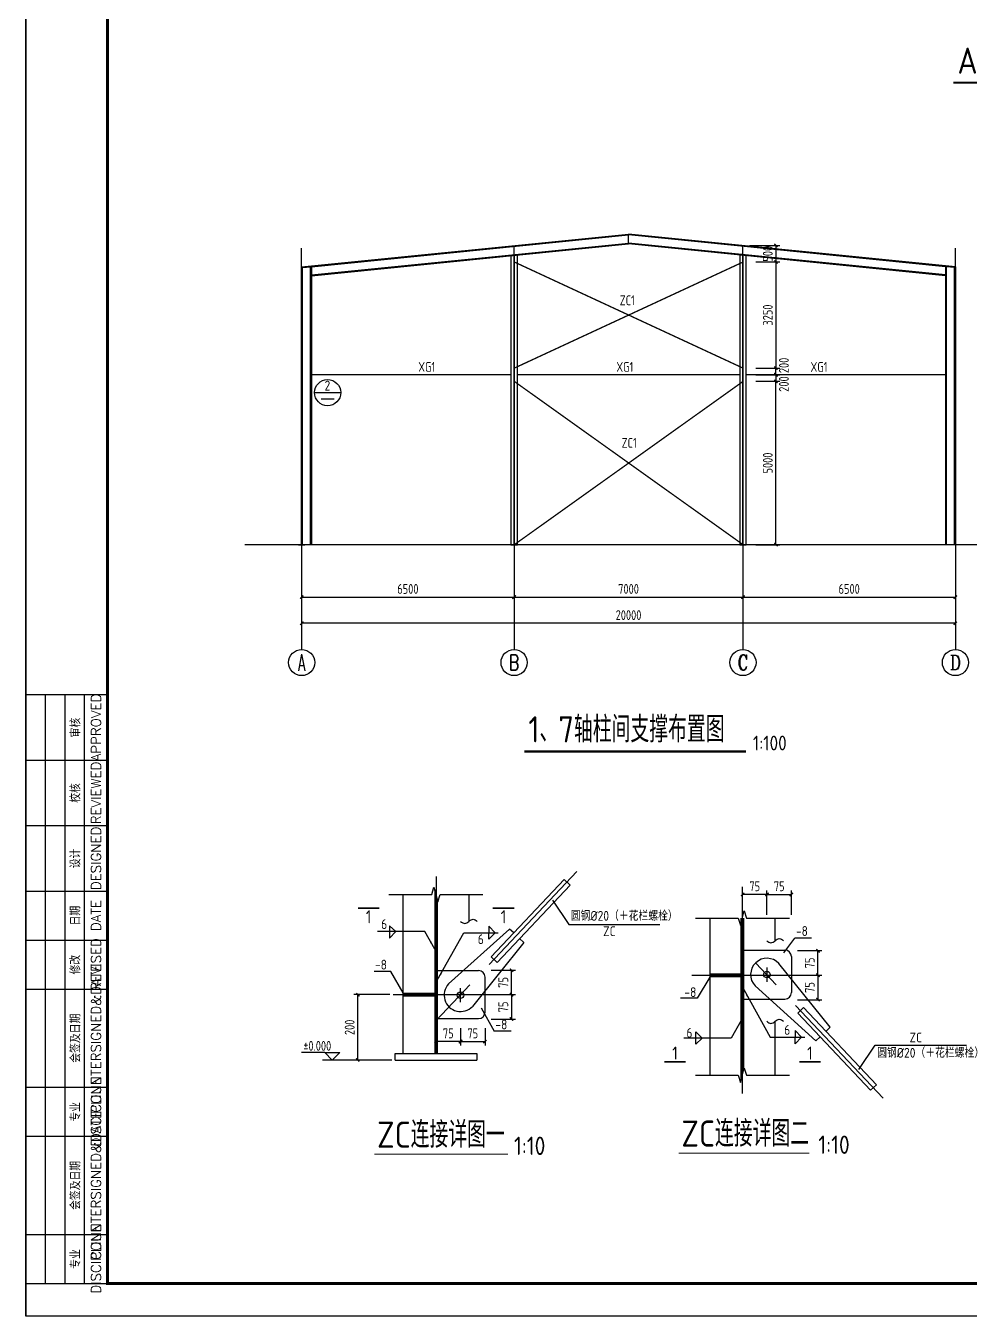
# Model space of a CAD drawing. Header units: millimetres. Extents: x 866561 to 877878, y 40199 to 44891.
# Drawn here: x 873151 to 873439.9, y 40206.4 to 40601 of the extents above; entities that cross this region are included whole.
import ezdxf
from ezdxf.enums import TextEntityAlignment as Align

# ---------------------------------------------------------------- set-up
doc = ezdxf.new("R2010")
doc.units = ezdxf.units.MM
doc.header["$LTSCALE"] = 1000
doc.header["$MEASUREMENT"] = 0
doc.linetypes.add('2', pattern=[11.4, 9, -0.9, 0.6, -0.9])
doc.linetypes.add('DOTE', pattern=[2.42, 2, -0.2, 0.02, -0.2])
for name, color, linetype in [('AXIS', 3, 'Continuous'), ('AXIS_TEXT', 7, 'Continuous'), ('COLUMN', 9, 'Continuous'), ('D1', 112, 'Continuous'), ('DIM', 7, 'Continuous'), ('DOTE', 1, 'DOTE'), ('M_Prof', 2, 'Continuous'), ('NUM', 7, 'Continuous'), ('OTHER', 2, 'Continuous'), ('Prof', 2, 'Continuous'), ('PUB_DIM', 3, 'Continuous'), ('PUB_TEXT', 7, 'Continuous'), ('支撑', 6, 'Continuous'), ('文字', 7, 'Continuous'), ('柱集中标注', 2, 'Continuous'), ('焊缝标注', 3, 'Continuous'), ('索引符号标注', 253, 'Continuous'), ('轴线__点划线', 6, '2')]:
    doc.layers.add(name, color=color, linetype=linetype)
doc.styles.add('_TCH_AXIS', font='COMPLEX', dxfattribs={"bigfont": 'GBCBIG'})
doc.styles.add('COMPLEX', font='COMPLEX')
doc.styles.add('ECEC_TK', font='txt_l.shx', dxfattribs={"bigfont": 'hztxt_l.shx'})
doc.styles.add('GBHZ', font='gbenor.shx', dxfattribs={"width": 0.9, "bigfont": 'gbcbig.shx'})
doc.dimstyles.new('Y10', dxfattribs={"dimscale": 0, "dimtxt": 3, "dimasz": 0.01, "dimexe": 1.2, "dimexo": 1, "dimgap": 1, "dimtad": 1, "dimdec": 0, "dimlfac": 10, "dimzin": 0, "dimdsep": 46, "dimtxsty": 'GBHZ', "dimblk1": 'DX', "dimblk2": 'DX', "dimsah": 1, "dimcen": 0.09, "dimdle": 1, "dimadec": 0, "dimazin": 0, "dimtfac": 1, "dimtdec": 0, "dimtix": 1, "dimtmove": 2, "dimatfit": 3, "dimldrblk": 'DX', "dimfxl": 0, "dimtolj": 1, "dimtzin": 0, "dimarcsym": 0})
doc.dimstyles.new('Y100', dxfattribs={"dimscale": 0, "dimtxt": 3, "dimasz": 0.01, "dimexe": 1.2, "dimexo": 2, "dimgap": 1, "dimtad": 1, "dimdec": 0, "dimlfac": 100, "dimzin": 0, "dimdsep": 46, "dimtxsty": 'GBHZ', "dimblk": 'DX', "dimcen": 0.09, "dimdle": 1, "dimclrd": 7, "dimclre": 7, "dimclrt": 7, "dimadec": 0, "dimazin": 0, "dimtfac": 1, "dimtdec": 0, "dimtix": 1, "dimtmove": 2, "dimatfit": 3, "dimldrblk": 'DX', "dimfxl": 0, "dimtolj": 1, "dimtzin": 0, "dimarcsym": 0})

# ---------------------------------------------------------------- blocks, each defined once
blk = doc.blocks.new('DX')
at = {"color": 0, "linetype": 'ByBlock', "const_width": 40}
blk.add_lwpolyline([(-54, -51), (46, 49)], dxfattribs=at)
blk = doc.blocks.new('*D119')
at = {"layer": 'Defpoints', "color": 0, "linetype": 'ByBlock', "transparency": 16777216}
for p in [(873385.08, 40318.22), (873393.34, 40318.22), (873385.08, 40310.72)]:
    blk.add_point(p, dxfattribs=at)
at = {"layer": 'dim', "color": 7, "linetype": 'ByBlock', "lineweight": -2, "transparency": 16777216}
for p, q in [((873387.08, 40318.22), (873394.54, 40318.22)), ((873393.34, 40310.73), (873393.34, 40318.21)), ((873387.08, 40310.72), (873394.54, 40310.72))]:
    blk.add_line(p, q, dxfattribs=at)
at = {"layer": 'dim', "color": 7, "linetype": 'ByBlock', "lineweight": -2, "transparency": 16777216, "xscale": 0.01, "yscale": 0.01, "zscale": 0.01}
for p, rotation in [((873393.34, 40318.22), 90), ((873393.34, 40310.72), 270)]:
    blk.add_blockref('DX', p, dxfattribs=dict(at, rotation=rotation))
at = {"layer": 'dim', "color": 7, "linetype": 'ByBlock', "transparency": 16777216, "insert": (873390.84, 40314.47), "char_height": 3, "attachment_point": 5, "rotation": 90, "style": 'GBHZ'}
blk.add_mtext('\\A1;75', dxfattribs=at)
blk = doc.blocks.new('*D120')
at = {"layer": 'Defpoints', "color": 0, "linetype": 'ByBlock', "transparency": 16777216}
for p in [(873385.08, 40310.72), (873385.08, 40303.22), (873393.34, 40303.22)]:
    blk.add_point(p, dxfattribs=at)
at = {"layer": 'dim', "color": 7, "linetype": 'ByBlock', "lineweight": -2, "transparency": 16777216}
for p, q in [((873387.08, 40310.72), (873394.54, 40310.72)), ((873393.34, 40310.71), (873393.34, 40303.23)), ((873387.08, 40303.22), (873394.54, 40303.22))]:
    blk.add_line(p, q, dxfattribs=at)
at = {"layer": 'dim', "color": 7, "linetype": 'ByBlock', "lineweight": -2, "transparency": 16777216, "xscale": 0.01, "yscale": 0.01, "zscale": 0.01}
for p, rotation in [((873393.34, 40310.72), 90), ((873393.34, 40303.22), 270)]:
    blk.add_blockref('DX', p, dxfattribs=dict(at, rotation=rotation))
at = {"layer": 'dim', "color": 7, "linetype": 'ByBlock', "transparency": 16777216, "insert": (873390.84, 40306.97), "char_height": 3, "attachment_point": 5, "rotation": 90, "style": 'GBHZ'}
blk.add_mtext('\\A1;75', dxfattribs=at)
blk = doc.blocks.new('_ARROW')
blk.add_solid([(0, 0), (-1, 0.1), (-1, -0.1)])
blk = doc.blocks.new('*D121')
at = {"layer": 'Defpoints', "color": 0, "linetype": 'ByBlock', "transparency": 16777216}
for p in [(873370.24, 40335.41), (873370.24, 40327.15), (873377.74, 40327.15)]:
    blk.add_point(p, dxfattribs=at)
at = {"layer": 'dim', "color": 7, "linetype": 'ByBlock', "lineweight": -2, "transparency": 16777216}
for p, q in [((873370.24, 40329.15), (873370.24, 40336.61)), ((873377.73, 40335.41), (873370.25, 40335.41)), ((873377.74, 40329.15), (873377.74, 40336.61))]:
    blk.add_line(p, q, dxfattribs=at)
at = {"layer": 'dim', "color": 7, "linetype": 'ByBlock', "lineweight": -2, "transparency": 16777216, "xscale": 0.01, "yscale": 0.01, "zscale": 0.01, "rotation": 180}
blk.add_blockref('DX', (873370.24, 40335.41), dxfattribs=at)
at = {"layer": 'dim', "color": 7, "linetype": 'ByBlock', "lineweight": -2, "transparency": 16777216, "xscale": 0.01, "yscale": 0.01, "zscale": 0.01}
blk.add_blockref('DX', (873377.74, 40335.41), dxfattribs=at)
at = {"layer": 'dim', "color": 7, "linetype": 'ByBlock', "transparency": 16777216, "insert": (873373.99, 40337.91), "char_height": 3, "attachment_point": 5, "style": 'GBHZ'}
blk.add_mtext('\\A1;75', dxfattribs=at)
blk = doc.blocks.new('*D122')
at = {"layer": 'Defpoints', "color": 0, "linetype": 'ByBlock', "transparency": 16777216}
for p in [(873385.24, 40335.41), (873377.74, 40327.15), (873385.24, 40327.15)]:
    blk.add_point(p, dxfattribs=at)
at = {"layer": 'dim', "color": 7, "linetype": 'ByBlock', "lineweight": -2, "transparency": 16777216}
for p, q in [((873377.74, 40329.15), (873377.74, 40336.61)), ((873377.75, 40335.41), (873385.23, 40335.41)), ((873385.24, 40329.15), (873385.24, 40336.61))]:
    blk.add_line(p, q, dxfattribs=at)
at = {"layer": 'dim', "color": 7, "linetype": 'ByBlock', "lineweight": -2, "transparency": 16777216, "xscale": 0.01, "yscale": 0.01, "zscale": 0.01, "rotation": 180}
blk.add_blockref('DX', (873377.74, 40335.41), dxfattribs=at)
at = {"layer": 'dim', "color": 7, "linetype": 'ByBlock', "lineweight": -2, "transparency": 16777216, "xscale": 0.01, "yscale": 0.01, "zscale": 0.01}
blk.add_blockref('DX', (873385.24, 40335.41), dxfattribs=at)
at = {"layer": 'dim', "color": 7, "linetype": 'ByBlock', "transparency": 16777216, "insert": (873381.49, 40337.91), "char_height": 3, "attachment_point": 5, "style": 'GBHZ'}
blk.add_mtext('\\A1;75', dxfattribs=at)
blk = doc.blocks.new('*D123')
at = {"layer": 'Defpoints', "color": 0, "linetype": 'ByBlock', "transparency": 16777216}
for p in [(873291.33, 40312.27), (873299.59, 40312.27), (873291.33, 40304.77)]:
    blk.add_point(p, dxfattribs=at)
at = {"layer": 'dim', "color": 7, "linetype": 'ByBlock', "lineweight": -2, "transparency": 16777216}
for p, q in [((873293.33, 40312.27), (873300.79, 40312.27)), ((873299.59, 40304.78), (873299.59, 40312.26)), ((873293.33, 40304.77), (873300.79, 40304.77))]:
    blk.add_line(p, q, dxfattribs=at)
at = {"layer": 'dim', "color": 7, "linetype": 'ByBlock', "lineweight": -2, "transparency": 16777216, "xscale": 0.01, "yscale": 0.01, "zscale": 0.01}
for p, rotation in [((873299.59, 40312.27), 90), ((873299.59, 40304.77), 270)]:
    blk.add_blockref('DX', p, dxfattribs=dict(at, rotation=rotation))
at = {"layer": 'dim', "color": 7, "linetype": 'ByBlock', "transparency": 16777216, "insert": (873297.09, 40308.52), "char_height": 3, "attachment_point": 5, "rotation": 90, "style": 'GBHZ'}
blk.add_mtext('\\A1;75', dxfattribs=at)
blk = doc.blocks.new('*D124')
at = {"layer": 'Defpoints', "color": 0, "linetype": 'ByBlock', "transparency": 16777216}
for p in [(873276.49, 40296.53), (873283.99, 40296.53), (873276.49, 40290.42)]:
    blk.add_point(p, dxfattribs=at)
at = {"layer": 'dim', "color": 7, "linetype": 'ByBlock', "lineweight": -2, "transparency": 16777216}
for p, q in [((873276.49, 40294.53), (873276.49, 40289.22)), ((873283.99, 40294.53), (873283.99, 40289.22)), ((873283.98, 40290.42), (873276.5, 40290.42))]:
    blk.add_line(p, q, dxfattribs=at)
at = {"layer": 'dim', "color": 7, "linetype": 'ByBlock', "lineweight": -2, "transparency": 16777216, "xscale": 0.01, "yscale": 0.01, "zscale": 0.01, "rotation": 180}
blk.add_blockref('DX', (873276.49, 40290.42), dxfattribs=at)
at = {"layer": 'dim', "color": 7, "linetype": 'ByBlock', "lineweight": -2, "transparency": 16777216, "xscale": 0.01, "yscale": 0.01, "zscale": 0.01}
blk.add_blockref('DX', (873283.99, 40290.42), dxfattribs=at)
at = {"layer": 'dim', "color": 7, "linetype": 'ByBlock', "transparency": 16777216, "insert": (873280.24, 40292.92), "char_height": 3, "attachment_point": 5, "style": 'GBHZ'}
blk.add_mtext('\\A1;75', dxfattribs=at)
blk = doc.blocks.new('*D125')
at = {"layer": 'Defpoints', "color": 0, "linetype": 'ByBlock', "transparency": 16777216}
for p in [(873283.99, 40296.53), (873291.49, 40296.53), (873291.49, 40290.42)]:
    blk.add_point(p, dxfattribs=at)
at = {"layer": 'dim', "color": 7, "linetype": 'ByBlock', "lineweight": -2, "transparency": 16777216}
for p, q in [((873283.99, 40294.53), (873283.99, 40289.22)), ((873291.49, 40294.53), (873291.49, 40289.22)), ((873284, 40290.42), (873291.48, 40290.42))]:
    blk.add_line(p, q, dxfattribs=at)
at = {"layer": 'dim', "color": 7, "linetype": 'ByBlock', "lineweight": -2, "transparency": 16777216, "xscale": 0.01, "yscale": 0.01, "zscale": 0.01, "rotation": 180}
blk.add_blockref('DX', (873283.99, 40290.42), dxfattribs=at)
at = {"layer": 'dim', "color": 7, "linetype": 'ByBlock', "lineweight": -2, "transparency": 16777216, "xscale": 0.01, "yscale": 0.01, "zscale": 0.01}
blk.add_blockref('DX', (873291.49, 40290.42), dxfattribs=at)
at = {"layer": 'dim', "color": 7, "linetype": 'ByBlock', "transparency": 16777216, "insert": (873287.74, 40292.92), "char_height": 3, "attachment_point": 5, "style": 'GBHZ'}
blk.add_mtext('\\A1;75', dxfattribs=at)
blk = doc.blocks.new('*D126')
at = {"layer": 'Defpoints', "color": 0, "transparency": 16777216}
for p in [(873252.58, 40304.77), (873263.41, 40304.77), (873263.99, 40284.77)]:
    blk.add_point(p, dxfattribs=at)
at = {"layer": 'dim', "color": 0, "lineweight": -2, "transparency": 16777216}
for p, q in [((873262.41, 40304.77), (873251.38, 40304.77)), ((873252.58, 40284.78), (873252.58, 40304.76)), ((873262.99, 40284.77), (873251.38, 40284.77))]:
    blk.add_line(p, q, dxfattribs=at)
at = {"layer": 'dim', "color": 0, "lineweight": -2, "transparency": 16777216, "xscale": 0.01, "yscale": 0.01, "zscale": 0.01}
for p, rotation in [((873252.58, 40304.77), 90), ((873252.58, 40284.77), 270)]:
    blk.add_blockref('DX', p, dxfattribs=dict(at, rotation=rotation))
at = {"layer": 'dim', "color": 0, "transparency": 16777216, "insert": (873250.08, 40294.77), "char_height": 3, "attachment_point": 5, "rotation": 90, "style": 'GBHZ'}
blk.add_mtext('\\A1;200', dxfattribs=at)
blk = doc.blocks.new('_AXISO')
blk.add_circle((0, 0), 0.5)
at = {"layer": 'AXIS_TEXT', "style": 'COMPLEX', "width": 1.041667}
blk.add_attdef('A', text='', height=0.56, dxfattribs=at).set_placement((-0.25, -0.28), (0.25, -0.28), align=Align.FIT)
blk = doc.blocks.new('*D632')
at = {"layer": 'Defpoints', "color": 0, "transparency": 16777216}
for p in [(873235.39, 40442.33), (873300.39, 40442.33), (873300.39, 40426.33)]:
    blk.add_point(p, dxfattribs=at)
at = {"layer": 'dim', "color": 7, "lineweight": -2, "transparency": 16777216}
for p, q in [((873235.39, 40440.33), (873235.39, 40425.13)), ((873300.39, 40440.33), (873300.39, 40425.13)), ((873235.4, 40426.33), (873300.38, 40426.33))]:
    blk.add_line(p, q, dxfattribs=at)
at = {"layer": 'dim', "color": 7, "lineweight": -2, "transparency": 16777216, "xscale": 0.01, "yscale": 0.01, "zscale": 0.01, "rotation": 180}
blk.add_blockref('DX', (873235.39, 40426.33), dxfattribs=at)
at = {"layer": 'dim', "color": 7, "lineweight": -2, "transparency": 16777216, "xscale": 0.01, "yscale": 0.01, "zscale": 0.01}
blk.add_blockref('DX', (873300.39, 40426.33), dxfattribs=at)
at = {"layer": 'dim', "color": 7, "transparency": 16777216, "insert": (873267.89, 40428.83), "char_height": 3, "attachment_point": 5, "style": 'GBHZ'}
blk.add_mtext('\\A1;6500', dxfattribs=at)
blk = doc.blocks.new('*D633')
at = {"layer": 'Defpoints', "color": 0, "transparency": 16777216}
for p in [(873300.39, 40442.33), (873370.39, 40442.33), (873370.39, 40426.33)]:
    blk.add_point(p, dxfattribs=at)
at = {"layer": 'dim', "color": 7, "lineweight": -2, "transparency": 16777216}
for p, q in [((873300.39, 40440.33), (873300.39, 40425.13)), ((873370.39, 40440.33), (873370.39, 40425.13)), ((873300.4, 40426.33), (873370.38, 40426.33))]:
    blk.add_line(p, q, dxfattribs=at)
at = {"layer": 'dim', "color": 7, "lineweight": -2, "transparency": 16777216, "xscale": 0.01, "yscale": 0.01, "zscale": 0.01, "rotation": 180}
blk.add_blockref('DX', (873300.39, 40426.33), dxfattribs=at)
at = {"layer": 'dim', "color": 7, "lineweight": -2, "transparency": 16777216, "xscale": 0.01, "yscale": 0.01, "zscale": 0.01}
blk.add_blockref('DX', (873370.39, 40426.33), dxfattribs=at)
at = {"layer": 'dim', "color": 7, "transparency": 16777216, "insert": (873335.39, 40428.83), "char_height": 3, "attachment_point": 5, "style": 'GBHZ'}
blk.add_mtext('\\A1;7000', dxfattribs=at)
blk = doc.blocks.new('*D634')
at = {"layer": 'Defpoints', "color": 0, "transparency": 16777216}
for p in [(873370.39, 40442.33), (873435.39, 40442.33), (873435.39, 40426.33)]:
    blk.add_point(p, dxfattribs=at)
at = {"layer": 'dim', "color": 7, "lineweight": -2, "transparency": 16777216}
for p, q in [((873370.39, 40440.33), (873370.39, 40425.13)), ((873435.39, 40440.33), (873435.39, 40425.13)), ((873370.4, 40426.33), (873435.38, 40426.33))]:
    blk.add_line(p, q, dxfattribs=at)
at = {"layer": 'dim', "color": 7, "lineweight": -2, "transparency": 16777216, "xscale": 0.01, "yscale": 0.01, "zscale": 0.01, "rotation": 180}
blk.add_blockref('DX', (873370.39, 40426.33), dxfattribs=at)
at = {"layer": 'dim', "color": 7, "lineweight": -2, "transparency": 16777216, "xscale": 0.01, "yscale": 0.01, "zscale": 0.01}
blk.add_blockref('DX', (873435.39, 40426.33), dxfattribs=at)
at = {"layer": 'dim', "color": 7, "transparency": 16777216, "insert": (873402.89, 40428.83), "char_height": 3, "attachment_point": 5, "style": 'GBHZ'}
blk.add_mtext('\\A1;6500', dxfattribs=at)
blk = doc.blocks.new('*D635')
at = {"layer": 'Defpoints', "color": 0, "transparency": 16777216}
for p in [(873235.39, 40442.33), (873435.39, 40442.33), (873235.39, 40418.33)]:
    blk.add_point(p, dxfattribs=at)
at = {"layer": 'dim', "color": 7, "lineweight": -2, "transparency": 16777216}
for p, q in [((873235.39, 40440.33), (873235.39, 40417.13)), ((873435.39, 40440.33), (873435.39, 40417.13)), ((873435.38, 40418.33), (873235.4, 40418.33))]:
    blk.add_line(p, q, dxfattribs=at)
at = {"layer": 'dim', "color": 7, "lineweight": -2, "transparency": 16777216, "xscale": 0.01, "yscale": 0.01, "zscale": 0.01, "rotation": 180}
blk.add_blockref('DX', (873235.39, 40418.33), dxfattribs=at)
at = {"layer": 'dim', "color": 7, "lineweight": -2, "transparency": 16777216, "xscale": 0.01, "yscale": 0.01, "zscale": 0.01}
blk.add_blockref('DX', (873435.39, 40418.33), dxfattribs=at)
at = {"layer": 'dim', "color": 7, "transparency": 16777216, "insert": (873335.39, 40420.83), "char_height": 3, "attachment_point": 5, "style": 'GBHZ'}
blk.add_mtext('\\A1;20000', dxfattribs=at)
blk = doc.blocks.new('*D637')
at = {"layer": 'Defpoints', "color": 0, "transparency": 16777216}
for p in [(873370.39, 40533.83), (873372.29, 40528.83), (873380.49, 40528.83)]:
    blk.add_point(p, dxfattribs=at)
at = {"layer": 'dim', "color": 7, "lineweight": -2, "transparency": 16777216}
for p, q in [((873372.39, 40533.83), (873381.69, 40533.83)), ((873380.49, 40533.84), (873380.49, 40533.85)), ((873380.49, 40533.83), (873380.49, 40528.83)), ((873374.29, 40528.83), (873381.69, 40528.83)), ((873380.49, 40528.82), (873380.49, 40528.81))]:
    blk.add_line(p, q, dxfattribs=at)
at = {"layer": 'dim', "color": 7, "lineweight": -2, "transparency": 16777216, "xscale": 0.01, "yscale": 0.01, "zscale": 0.01}
for p, rotation in [((873380.49, 40533.83), 270), ((873380.49, 40528.83), 90)]:
    blk.add_blockref('DX', p, dxfattribs=dict(at, rotation=rotation))
at = {"layer": 'dim', "color": 7, "transparency": 16777216, "insert": (873377.99, 40531.33), "char_height": 3, "attachment_point": 5, "rotation": 90, "style": 'GBHZ'}
blk.add_mtext('\\A1;500', dxfattribs=at)
blk = doc.blocks.new('*D638')
at = {"layer": 'Defpoints', "color": 0, "transparency": 16777216}
for p in [(873372.29, 40528.83), (873372.29, 40496.33), (873380.49, 40496.33)]:
    blk.add_point(p, dxfattribs=at)
at = {"layer": 'dim', "color": 7, "lineweight": -2, "transparency": 16777216}
for p, q in [((873374.29, 40528.83), (873381.69, 40528.83)), ((873380.49, 40528.82), (873380.49, 40496.34)), ((873374.29, 40496.33), (873381.69, 40496.33))]:
    blk.add_line(p, q, dxfattribs=at)
at = {"layer": 'dim', "color": 7, "lineweight": -2, "transparency": 16777216, "xscale": 0.01, "yscale": 0.01, "zscale": 0.01}
for p, rotation in [((873380.49, 40528.83), 90), ((873380.49, 40496.33), 270)]:
    blk.add_blockref('DX', p, dxfattribs=dict(at, rotation=rotation))
at = {"layer": 'dim', "color": 7, "transparency": 16777216, "insert": (873377.99, 40512.58), "char_height": 3, "attachment_point": 5, "rotation": 90, "style": 'GBHZ'}
blk.add_mtext('\\A1;3250', dxfattribs=at)
blk = doc.blocks.new('*D640')
at = {"layer": 'Defpoints', "color": 0, "transparency": 16777216}
for p in [(873372.29, 40496.33), (873372.29, 40494.33), (873380.49, 40496.33)]:
    blk.add_point(p, dxfattribs=at)
at = {"layer": 'dim', "color": 7, "lineweight": -2, "transparency": 16777216}
for p, q in [((873374.29, 40496.33), (873381.69, 40496.33)), ((873374.29, 40494.33), (873381.69, 40494.33)), ((873380.49, 40496.34), (873380.49, 40496.35)), ((873380.49, 40494.33), (873380.49, 40496.33)), ((873380.49, 40494.32), (873380.49, 40494.31))]:
    blk.add_line(p, q, dxfattribs=at)
at = {"layer": 'dim', "color": 7, "lineweight": -2, "transparency": 16777216, "xscale": 0.01, "yscale": 0.01, "zscale": 0.01}
for p, rotation in [((873380.49, 40496.33), 270), ((873380.49, 40494.33), 90)]:
    blk.add_blockref('DX', p, dxfattribs=dict(at, rotation=rotation))
at = {"layer": 'dim', "color": 7, "transparency": 16777216, "insert": (873382.93, 40497.18), "char_height": 3, "attachment_point": 5, "rotation": 90, "style": 'GBHZ'}
blk.add_mtext('\\A1;200', dxfattribs=at)
blk = doc.blocks.new('*D641')
at = {"layer": 'Defpoints', "color": 0, "transparency": 16777216}
for p in [(873372.29, 40492.33), (873380.49, 40492.33), (873372.29, 40442.33)]:
    blk.add_point(p, dxfattribs=at)
at = {"layer": 'dim', "color": 7, "lineweight": -2, "transparency": 16777216}
for p, q in [((873374.29, 40492.33), (873381.69, 40492.33)), ((873380.49, 40442.34), (873380.49, 40492.32)), ((873374.29, 40442.33), (873381.69, 40442.33))]:
    blk.add_line(p, q, dxfattribs=at)
at = {"layer": 'dim', "color": 7, "lineweight": -2, "transparency": 16777216, "xscale": 0.01, "yscale": 0.01, "zscale": 0.01}
for p, rotation in [((873380.49, 40492.33), 90), ((873380.49, 40442.33), 270)]:
    blk.add_blockref('DX', p, dxfattribs=dict(at, rotation=rotation))
at = {"layer": 'dim', "color": 7, "transparency": 16777216, "insert": (873377.99, 40467.33), "char_height": 3, "attachment_point": 5, "rotation": 90, "style": 'GBHZ'}
blk.add_mtext('\\A1;5000', dxfattribs=at)
blk = doc.blocks.new('*D642')
at = {"layer": 'Defpoints', "color": 0, "transparency": 16777216}
for p in [(873372.29, 40494.33), (873372.29, 40492.33), (873380.49, 40492.33)]:
    blk.add_point(p, dxfattribs=at)
at = {"layer": 'dim', "color": 7, "lineweight": -2, "transparency": 16777216}
for p, q in [((873374.29, 40494.33), (873381.69, 40494.33)), ((873380.49, 40494.34), (873380.49, 40494.35)), ((873380.49, 40494.33), (873380.49, 40492.33)), ((873374.29, 40492.33), (873381.69, 40492.33)), ((873380.49, 40492.32), (873380.49, 40492.31))]:
    blk.add_line(p, q, dxfattribs=at)
at = {"layer": 'dim', "color": 7, "lineweight": -2, "transparency": 16777216, "xscale": 0.01, "yscale": 0.01, "zscale": 0.01}
for p, rotation in [((873380.49, 40494.33), 270), ((873380.49, 40492.33), 90)]:
    blk.add_blockref('DX', p, dxfattribs=dict(at, rotation=rotation))
at = {"layer": 'dim', "color": 7, "transparency": 16777216, "insert": (873382.93, 40491.48), "char_height": 3, "attachment_point": 5, "rotation": 90, "style": 'GBHZ'}
blk.add_mtext('\\A1;200', dxfattribs=at)
blk = doc.blocks.new('*D656')
at = {"layer": 'Defpoints', "color": 0, "linetype": 'ByBlock', "transparency": 16777216}
for p in [(873291.33, 40304.77), (873291.33, 40297.27), (873299.59, 40297.27)]:
    blk.add_point(p, dxfattribs=at)
at = {"layer": 'dim', "color": 7, "linetype": 'ByBlock', "lineweight": -2, "transparency": 16777216}
for p, q in [((873293.33, 40304.77), (873300.79, 40304.77)), ((873299.59, 40304.76), (873299.59, 40297.28)), ((873293.33, 40297.27), (873300.79, 40297.27))]:
    blk.add_line(p, q, dxfattribs=at)
at = {"layer": 'dim', "color": 7, "linetype": 'ByBlock', "lineweight": -2, "transparency": 16777216, "xscale": 0.01, "yscale": 0.01, "zscale": 0.01}
for p, rotation in [((873299.59, 40304.77), 90), ((873299.59, 40297.27), 270)]:
    blk.add_blockref('DX', p, dxfattribs=dict(at, rotation=rotation))
at = {"layer": 'dim', "color": 7, "linetype": 'ByBlock', "transparency": 16777216, "insert": (873297.09, 40301.02), "char_height": 3, "attachment_point": 5, "rotation": 90, "style": 'GBHZ'}
blk.add_mtext('\\A1;75', dxfattribs=at)

msp = doc.modelspace()

# ---------------------------------------------------------------- linework, layer by layer
for p, q in [((873150.999, 40206.443), (873150.999, 40800.443)), ((873150.999, 40800.443), (873150.999, 40206.443)), ((873156.999, 40216.443), (873156.999, 40396.443)), ((873162.999, 40216.443), (873162.999, 40396.443)), ((873168.999, 40216.443), (873168.999, 40396.443)), ((873150.999, 40376.443), (873175.999, 40376.443)), ((873150.999, 40356.443), (873175.999, 40356.443)), ((873150.999, 40336.443), (873175.999, 40336.443)), ((873150.999, 40321.443), (873175.999, 40321.443)), ((873150.999, 40306.443), (873175.999, 40306.443)), ((873150.999, 40276.443), (873175.999, 40276.443)), ((873150.999, 40261.443), (873175.999, 40261.443)), ((873150.999, 40231.443), (873175.999, 40231.443)), ((873991.999, 40206.443), (873150.999, 40206.443))]:
    msp.add_line(p, q)
at = {"color": 0, "const_width": 1}
msp.add_lwpolyline([(873981.999, 40216.443), (873175.999, 40216.443), (873175.999, 40790.443), (873981.999, 40790.443)], close=True, dxfattribs=at)
at = {"const_width": 0.667}
for points in [[(873434.779, 40583.624), (873502.662, 40583.624)], [(873303.495, 40379.13), (873371.378, 40379.13)]]:
    msp.add_lwpolyline(points, dxfattribs=at)
msp.add_lwpolyline([(873150.999, 40396.443), (873150.999, 40216.443), (873175.999, 40216.443), (873175.999, 40396.443)], close=True)
at = {"layer": 'AXIS', "color": 0}
for p, q in [((873235.393, 40442.327), (873235.393, 40410.327)), ((873300.393, 40442.327), (873300.393, 40410.327)), ((873370.393, 40442.327), (873370.393, 40410.327)), ((873435.393, 40442.327), (873435.393, 40410.327))]:
    msp.add_line(p, q, dxfattribs=at)
at = {"layer": 'AXIS'}
for p, q in [((873312.139, 40333.653), (873317.138, 40326.168)), ((873317.138, 40326.168), (873344.994, 40326.168)), ((873382.914, 40317.517), (873386.256, 40322.033)), ((873391.398, 40322.033), (873386.256, 40322.033)), ((873262.671, 40311.827), (873257.528, 40311.827)), ((873266.491, 40305.347), (873262.671, 40311.827)), ((873360.237, 40310.15), (873356.417, 40303.67)), ((873356.417, 40303.67), (873351.274, 40303.67)), ((873290.261, 40300.711), (873294.306, 40293.56)), ((873299.448, 40293.56), (873294.306, 40293.56)), ((873405.885, 40281.844), (873410.885, 40289.329)), ((873410.885, 40289.329), (873438.74, 40289.329))]:
    msp.add_line(p, q, dxfattribs=at)
at = {"layer": 'COLUMN', "color": 2}
for p, q in [((873315.708, 40339.975), (873293.387, 40316.366)), ((873315.708, 40339.975), (873317.525, 40338.257)), ((873266.491, 40286.772), (873266.491, 40335.397)), ((873276.091, 40336.791), (873276.091, 40286.772)), ((873286.491, 40335.397), (873286.491, 40327.105)), ((873317.525, 40338.257), (873295.204, 40314.648)), ((873276.891, 40333.857), (873276.891, 40286.772)), ((873360.237, 40328.184), (873360.237, 40280.1)), ((873369.837, 40278.706), (873369.837, 40328.184)), ((873370.637, 40281.64), (873370.637, 40328.184)), ((873380.237, 40321.264), (873380.237, 40328.184)), ((873298.986, 40324.835), (873280.357, 40308.043)), ((873300.258, 40323.632), (873298.986, 40324.835)), ((873303.346, 40320.713), (873287.624, 40301.172)), ((873303.346, 40320.713), (873302.074, 40321.915)), ((873295.204, 40314.648), (873293.387, 40316.366)), ((873370.637, 40318.39), (873383.237, 40318.39)), ((873385.237, 40316.39), (873385.237, 40305.39)), ((873276.891, 40312.107), (873289.491, 40312.107)), ((873360.237, 40311.09), (873369.837, 40311.09)), ((873397.092, 40294.784), (873381.37, 40314.325)), ((873291.491, 40299.437), (873291.491, 40310.107)), ((873360.237, 40310.29), (873369.837, 40310.29)), ((873392.732, 40290.662), (873374.104, 40307.454)), ((873266.491, 40305.207), (873276.091, 40305.207)), ((873266.491, 40304.407), (873276.091, 40304.407)), ((873370.637, 40303.39), (873383.237, 40303.39)), ((873388.95, 40300.849), (873387.134, 40299.131)), ((873411.271, 40277.24), (873388.95, 40300.849)), ((873276.891, 40297.437), (873289.491, 40297.437)), ((873380.237, 40280.1), (873380.237, 40296.608)), ((873409.455, 40275.522), (873387.134, 40299.131)), ((873394.004, 40291.865), (873392.732, 40290.662)), ((873397.092, 40294.784), (873395.82, 40293.582)), ((873263.991, 40284.772), (873263.991, 40286.772)), ((873263.991, 40286.772), (873288.991, 40286.772)), ((873263.991, 40284.772), (873288.991, 40284.772)), ((873288.991, 40286.772), (873288.991, 40284.772)), ((873409.455, 40275.522), (873411.271, 40277.24))]:
    msp.add_line(p, q, dxfattribs=at)
for centre in [(873377.737, 40310.89), (873283.991, 40304.607)]:
    msp.add_circle(centre, 1, dxfattribs=at)
for centre, radius, start, end in [((873377.737, 40310.89), 5, 43.394, 223.394), ((873383.237, 40316.39), 2, 0, 90), ((873289.491, 40310.107), 2, 0, 90), ((873283.991, 40304.607), 5, 136.606, 316.606), ((873383.237, 40305.39), 2, 270, 0), ((873289.491, 40299.437), 2, 270, 0)]:
    msp.add_arc(centre, radius, start, end, dxfattribs=at)
at = {"layer": 'D1'}
for p, q in [((873242.435, 40287.076), (873235.319, 40287.076)), ((873242.435, 40287.076), (873244.739, 40284.772)), ((873242.435, 40287.076), (873247.043, 40287.076)), ((873247.043, 40287.076), (873244.739, 40284.772))]:
    msp.add_line(p, q, dxfattribs=at)
msp.add_lwpolyline([(873251.579, 40284.772), (873241.792, 40284.772)], dxfattribs=at)
at = {"layer": 'DOTE', "linetype": 'DOTE'}
for p, q in [((873235.393, 40442.327), (873235.393, 40533.004)), ((873300.393, 40442.327), (873300.393, 40533.576)), ((873370.393, 40442.327), (873370.393, 40533.827)), ((873435.393, 40442.327), (873435.393, 40533.004))]:
    msp.add_line(p, q, dxfattribs=at)
at = {"layer": 'M_Prof'}
for p, q in [((873235.393, 40527.327), (873335.393, 40537.327)), ((873238.393, 40527.376), (873335.393, 40537.076)), ((873335.393, 40534.312), (873335.393, 40537.327)), ((873435.393, 40527.327), (873335.393, 40537.327)), ((873335.393, 40534.312), (873335.393, 40537.327)), ((873432.393, 40527.376), (873335.393, 40537.076)), ((873238.393, 40524.863), (873335.393, 40534.563)), ((873238.393, 40524.612), (873335.393, 40534.312)), ((873432.393, 40524.863), (873335.393, 40534.563)), ((873432.393, 40524.612), (873335.393, 40534.312)), ((873299.393, 40530.712), (873299.393, 40442.327)), ((873300.303, 40530.803), (873300.303, 40442.327)), ((873300.483, 40442.327), (873300.483, 40530.821)), ((873301.393, 40442.327), (873301.393, 40530.912)), ((873369.393, 40530.912), (873369.393, 40442.327)), ((873370.303, 40530.821), (873370.303, 40442.327)), ((873370.483, 40442.327), (873370.483, 40530.803)), ((873371.393, 40442.327), (873371.393, 40530.712)), ((873235.393, 40527.327), (873235.393, 40442.327)), ((873235.639, 40442.327), (873235.639, 40527.352)), ((873235.639, 40527.1), (873238.146, 40527.351)), ((873238.146, 40442.327), (873238.146, 40527.602)), ((873238.393, 40527.627), (873238.393, 40442.327)), ((873432.393, 40527.627), (873432.393, 40442.327)), ((873432.639, 40442.327), (873432.639, 40527.602)), ((873435.146, 40527.1), (873432.639, 40527.351)), ((873435.146, 40442.327), (873435.146, 40527.352)), ((873435.393, 40527.327), (873435.393, 40442.327)), ((873446.471, 40442.327), (873218.004, 40442.327)), ((873234.393, 40442.327), (873236.393, 40442.327)), ((873299.393, 40442.327), (873301.393, 40442.327)), ((873369.393, 40442.327), (873371.393, 40442.327)), ((873436.393, 40442.327), (873434.393, 40442.327))]:
    msp.add_line(p, q, dxfattribs=at)
at = {"layer": 'OTHER'}
for p, q in [((873262.091, 40335.397), (873275.171, 40335.397)), ((873275.171, 40335.397), (873275.871, 40337.597)), ((873275.871, 40337.597), (873277.071, 40333.197)), ((873277.071, 40333.197), (873277.771, 40335.397)), ((873277.771, 40335.397), (873290.851, 40335.397)), ((873355.837, 40328.184), (873368.917, 40328.184)), ((873368.917, 40328.184), (873369.617, 40325.984)), ((873369.617, 40325.984), (873370.817, 40330.384)), ((873370.817, 40330.384), (873371.517, 40328.184)), ((873371.517, 40328.184), (873384.597, 40328.184)), ((873355.837, 40280.1), (873368.917, 40280.1)), ((873368.917, 40280.1), (873369.617, 40277.9)), ((873369.617, 40277.9), (873370.817, 40282.3)), ((873370.817, 40282.3), (873371.517, 40280.1)), ((873371.517, 40280.1), (873384.597, 40280.1))]:
    msp.add_line(p, q, dxfattribs=at)
at = {"layer": 'Prof'}
for points in [[(873284.014, 40327.166), (873285.293, 40326.526), (873286.572, 40327.166), (873287.851, 40327.805), (873289.131, 40327.166)], [(873377.678, 40321.264), (873378.958, 40320.625), (873380.237, 40321.264), (873381.516, 40321.904), (873382.795, 40321.264)], [(873377.678, 40296.608), (873378.958, 40295.968), (873380.237, 40296.608), (873381.516, 40297.247), (873382.795, 40296.608)]]:
    msp.add_spline(points, degree=3, dxfattribs=at)
at = {"layer": 'PUB_DIM', "const_width": 0.5}
for points in [[(873259.148, 40331.234), (873252.581, 40331.234)], [(873300.443, 40331.234), (873293.875, 40331.234)], [(873352.894, 40284.263), (873346.327, 40284.263)], [(873394.189, 40284.263), (873387.622, 40284.263)]]:
    msp.add_lwpolyline(points, dxfattribs=at)
at = {"layer": '支撑', "color": 6, "linetype": 'ByBlock', "const_width": 0.4}
for points in [[(873370.483, 40496.327), (873300.393, 40528.827)], [(873300.393, 40496.327), (873370.483, 40528.827)], [(873299.393, 40494.327), (873238.393, 40494.327)], [(873369.393, 40494.327), (873301.393, 40494.327)], [(873432.393, 40494.327), (873371.393, 40494.327)], [(873300.393, 40442.327), (873370.483, 40492.327)], [(873370.483, 40442.327), (873300.393, 40492.327)]]:
    msp.add_lwpolyline(points, dxfattribs=at)
at = {"layer": '文字', "color": 6, "const_width": 0.32}
for points in [[(873257.589, 40255.999), (873298.503, 40255.999)], [(873350.69, 40256.331), (873390.698, 40256.331)]]:
    msp.add_lwpolyline(points, dxfattribs=at)
at = {"layer": '焊缝标注'}
for p, q in [((873273.091, 40324.057), (873258.604, 40324.057)), ((873262.216, 40325.857), (873264.216, 40324.057)), ((873262.216, 40325.857), (873262.216, 40322.057)), ((873262.216, 40322.057), (873264.216, 40324.057)), ((873276.091, 40318.657), (873273.091, 40324.057)), ((873276.891, 40309.177), (873285.024, 40323.719)), ((873285.024, 40323.719), (873295.538, 40323.719)), ((873292.607, 40325.719), (873292.607, 40323.719)), ((873292.607, 40325.719), (873294.607, 40323.719)), ((873292.607, 40321.719), (873292.607, 40323.719)), ((873292.607, 40321.719), (873294.607, 40323.719)), ((873370.637, 40306.32), (873378.77, 40291.778)), ((873369.837, 40296.84), (873366.837, 40291.44)), ((873366.837, 40291.44), (873352.351, 40291.44)), ((873355.962, 40293.44), (873357.962, 40291.44)), ((873355.962, 40289.64), (873355.962, 40293.44)), ((873355.962, 40289.64), (873357.962, 40291.44)), ((873378.77, 40291.778), (873389.284, 40291.778)), ((873386.353, 40293.778), (873386.353, 40291.778)), ((873386.353, 40293.778), (873388.353, 40291.778)), ((873386.353, 40289.778), (873386.353, 40291.778)), ((873386.353, 40289.778), (873388.353, 40291.778))]:
    msp.add_line(p, q, dxfattribs=at)
at = {"layer": '索引符号标注'}
for p, q in [((873239.336, 40488.864), (873247.336, 40488.864)), ((873241.336, 40486.949), (873245.336, 40486.949))]:
    msp.add_line(p, q, dxfattribs=at)
msp.add_circle((873243.336, 40488.864), 4, dxfattribs=at)
at = {"layer": '轴线__点划线'}
for p, q in [((873276.491, 40340.91), (873276.491, 40286.772)), ((873319.574, 40342.409), (873292.729, 40314.015)), ((873370.237, 40274.587), (873370.237, 40337.727)), ((873380.567, 40307.731), (873374.302, 40314.358)), ((873377.737, 40313.065), (873377.737, 40308.715)), ((873286.821, 40307.766), (873276.491, 40296.84)), ((873354.757, 40310.725), (873387.027, 40310.725)), ((873263.408, 40304.772), (873293.281, 40304.772)), ((873283.991, 40302.432), (873283.991, 40306.782)), ((873413.321, 40273.088), (873386.476, 40301.482))]:
    msp.add_line(p, q, dxfattribs=at)

# ---------------------------------------------------------------- block references
at = {"layer": 'AXIS', "color": 0}
ref = msp.add_blockref('_AXISO', (873235.393, 40406.327), dxfattribs=dict(at, xscale=8, yscale=8, zscale=8))
ref.add_attrib('A', 'A', dxfattribs={"layer": 'AXIS_TEXT', "color": 0, "height": 5.147, "style": '_TCH_AXIS', "width": 0.5}).set_placement((873234.29, 40403.753), (873236.496, 40403.753), align=Align.FIT)
ref = msp.add_blockref('_AXISO', (873300.393, 40406.327), dxfattribs=dict(at, xscale=8, yscale=8, zscale=8))
ref.add_attrib('A', 'B', dxfattribs={"layer": 'AXIS_TEXT', "color": 0, "height": 4.659, "style": '_TCH_AXIS', "width": 0.823529}).set_placement((873298.84, 40403.997), (873301.946, 40403.997), align=Align.FIT)
ref = msp.add_blockref('_AXISO', (873370.393, 40406.327), dxfattribs=dict(at, xscale=8, yscale=8, zscale=8))
ref.add_attrib('A', 'C', dxfattribs={"layer": 'AXIS_TEXT', "color": 0, "height": 4.659, "style": '_TCH_AXIS', "width": 0.933333}).set_placement((873368.84, 40403.997), (873371.946, 40403.997), align=Align.FIT)
ref = msp.add_blockref('_AXISO', (873435.393, 40406.327), dxfattribs=dict(at, xscale=8, yscale=8, zscale=8))
ref.add_attrib('A', 'D', dxfattribs={"layer": 'AXIS_TEXT', "color": 0, "height": 4.454, "style": '_TCH_AXIS', "width": 0.941176}).set_placement((873433.696, 40404.1), (873437.09, 40404.1), align=Align.FIT)
at = {"layer": '焊缝标注'}
for p, xscale, yscale, zscale, rotation in [((873276.091, 40318.657), 2.500000000019729, 2.500000000019729, 2.500000000019729, 299.0546041027052), ((873276.891, 40309.177), -2.500000000019729, 2.5, 2.5, 60.94539589729493), ((873370.637, 40306.32), 2.500000000019729, 2.500000000019729, 2.500000000019729, 119.0546041027051), ((873369.837, 40296.84), -2.500000000019729, 2.5, 2.5, 240.9453958972948)]:
    msp.add_blockref('_ARROW', p, dxfattribs=dict(at, xscale=xscale, yscale=yscale, zscale=zscale, rotation=rotation))

# ---------------------------------------------------------------- texts
at = {"style": 'ECEC_TK'}
for s, p in [('APPROVED', (873172.499, 40386.443)), ('审核', (873165.999, 40386.443)), ('REVIEWED', (873172.499, 40366.443)), ('校核', (873165.999, 40366.443)), ('DESIGNED', (873172.499, 40346.443)), ('设计', (873165.999, 40346.443)), ('日期', (873165.999, 40328.943)), ('DATE', (873172.499, 40328.943)), ('REVISED', (873172.499, 40313.943)), ('修改', (873165.999, 40313.943)), ('COUNTERSIGNED&DATE', (873172.499, 40291.443)), ('会签及日期', (873165.999, 40291.443)), ('DISCIPLINE', (873172.499, 40268.943)), ('专业', (873165.999, 40268.943)), ('COUNTERSIGNED&DATE', (873172.499, 40246.443)), ('会签及日期', (873165.999, 40246.443)), ('DISCIPLINE', (873172.499, 40223.943)), ('专业', (873165.999, 40223.943))]:
    msp.add_text(s, height=3, rotation=90, dxfattribs=at).set_placement(p, align=Align.MIDDLE)
at = {"ltscale": 2, "style": 'GBHZ'}
msp.add_text('1:100', height=4.5, rotation=0.20444, dxfattribs=at).set_placement((873373.453, 40379.436))
at = {"layer": 'D1', "style": 'GBHZ', "width": 0.9}
msp.add_text('%%P0.000', height=3, dxfattribs=at).set_placement((873235.891, 40287.595))
at = {"layer": 'NUM', "style": 'GBHZ'}
for s, p in [('A、D轴柱间支撑布置图', (873436.034, 40586.397)), ('1、7轴柱间支撑布置图', (873304.749, 40381.904))]:
    msp.add_text(s, height=8, dxfattribs=at).set_placement(p)
at = {"layer": 'PUB_DIM', "style": 'GBHZ'}
for p in [(873255.882, 40328.592), (873297.131, 40328.592), (873349.628, 40286.905), (873390.877, 40286.905)]:
    msp.add_text('1', height=4, dxfattribs=at).set_placement(p, align=Align.MIDDLE)
at = {"layer": 'PUB_TEXT', "style": 'GBHZ'}
for s, p in [('6', (873259.711, 40324.843)), ('圆钢%%C20（＋花栏螺栓）', (873317.718, 40327.366)), ('6', (873289.266, 40320.228)), ('ZC', (873327.6, 40322.659)), ('-8', (873386.594, 40322.722)), ('-8', (873257.827, 40312.438)), ('-8', (873352.474, 40304.031)), ('-8', (873294.644, 40294.135)), ('6', (873383.012, 40292.482)), ('6', (873353.096, 40291.614)), ('ZC', (873421.346, 40290.171)), ('圆钢%%C20（＋花栏螺栓）', (873411.464, 40285.484))]:
    msp.add_text(s, height=3, dxfattribs=at).set_placement(p)
at = {"layer": '文字', "color": 6, "style": 'GBHZ'}
for s, height, p in [('ZC连接详图一', 8, (873258.452, 40257.95)), ('ZC连接详图二', 8, (873351.554, 40258.282)), ('1:10', 5.6, (873300.347, 40255.743)), ('1:10', 5.6, (873393.448, 40256.075))]:
    msp.add_text(s, height=height, dxfattribs=at).set_placement(p)
at = {"layer": '柱集中标注', "style": 'GBHZ', "width": 0.9}
for s, p in [('ZC1', (873332.698, 40515.58)), ('XG1', (873271.066, 40495.218)), ('XG1', (873331.661, 40495.218)), ('XG1', (873391.066, 40495.218)), ('ZC1', (873333.28, 40472))]:
    msp.add_text(s, height=3, dxfattribs=at).set_placement(p)
at = {"layer": '索引符号标注', "style": 'GBHZ'}
msp.add_text('2', height=3, dxfattribs=at).set_placement((873242.398, 40489.49))

# ---------------------------------------------------------------- dimensions: what is measured, and where the dimension line sits
at = {"layer": 'dim'}
for base, p1, p2, angle, dimstyle, picture, middle in [((873380.486, 40528.827), (873370.393, 40533.827), (873372.293, 40528.827), 90, 'Y100', '*D637', (873377.986, 40531.327)), ((873380.486, 40496.327), (873372.293, 40528.827), (873372.293, 40496.327), 90, 'Y100', '*D638', (873377.986, 40512.577)), ((873380.486, 40492.327), (873372.293, 40442.327), (873372.293, 40492.327), 270, 'Y100', '*D641', (873377.986, 40467.327)), ((873252.579, 40304.772), (873263.991, 40284.772), (873263.408, 40304.772), 90, 'Y10', '*D126', (873250.079, 40294.772))]:
    dim = msp.add_linear_dim(base=base, p1=p1, p2=p2, angle=angle, dimstyle=dimstyle, override={"dimscale": 1}, dxfattribs=at)
    dim.commit()
    dim.dimension.update_dxf_attribs({"geometry": picture, "text_midpoint": middle})
for base, p2, angle, picture, middle in [((873380.486, 40496.327), (873372.293, 40496.327), 270, '*D640', (873382.926, 40497.178)), ((873380.486, 40492.327), (873372.293, 40492.327), 90, '*D642', (873382.926, 40491.476))]:
    dim = msp.add_linear_dim(base=base, p1=(873372.293, 40494.327), p2=p2, angle=angle, dimstyle='Y100', override={"dimscale": 1}, dxfattribs=at)
    dim.commit()
    dim.dimension.update_dxf_attribs({"geometry": picture, "text_midpoint": middle, "dimtype": 160})
for base, p1, p2, picture, middle in [((873300.393, 40426.327), (873235.393, 40442.327), (873300.393, 40442.327), '*D632', (873267.893, 40428.827)), ((873235.393, 40418.327), (873435.393, 40442.327), (873235.393, 40442.327), '*D635', (873335.393, 40420.827)), ((873370.393, 40426.327), (873300.393, 40442.327), (873370.393, 40442.327), '*D633', (873335.393, 40428.827)), ((873435.393, 40426.327), (873370.393, 40442.327), (873435.393, 40442.327), '*D634', (873402.893, 40428.827))]:
    dim = msp.add_linear_dim(base=base, p1=p1, p2=p2, dimstyle='Y100', override={"dimscale": 1, "dimfxl": 2}, dxfattribs=at)
    dim.commit()
    dim.dimension.update_dxf_attribs({"geometry": picture, "text_midpoint": middle})
at = {"layer": 'dim', "color": 6, "linetype": 'ByBlock'}
for base, p1, p2, picture, middle in [((873370.237, 40335.415), (873377.737, 40327.155), (873370.237, 40327.155), '*D121', (873373.987, 40337.915)), ((873385.237, 40335.415), (873377.737, 40327.155), (873385.237, 40327.155), '*D122', (873381.487, 40337.915)), ((873276.491, 40290.419), (873283.991, 40296.531), (873276.491, 40296.531), '*D124', (873280.241, 40292.919)), ((873291.491, 40290.419), (873283.991, 40296.531), (873291.491, 40296.531), '*D125', (873287.741, 40292.919))]:
    dim = msp.add_linear_dim(base=base, p1=p1, p2=p2, dimstyle='Y100', override={"dimscale": 1, "dimlfac": 10, "dimtxsty": 'GBHZ'}, dxfattribs=at)
    dim.commit()
    dim.dimension.update_dxf_attribs({"geometry": picture, "text_midpoint": middle})
for base, p1, p2, angle, picture, middle in [((873393.341, 40318.225), (873385.081, 40310.725), (873385.081, 40318.225), 90, '*D119', (873390.841, 40314.475)), ((873299.595, 40312.272), (873291.335, 40304.772), (873291.335, 40312.272), 90, '*D123', (873297.095, 40308.522)), ((873393.341, 40303.225), (873385.081, 40310.725), (873385.081, 40303.225), 270, '*D120', (873390.841, 40306.975)), ((873299.595, 40297.272), (873291.335, 40304.772), (873291.335, 40297.272), 270, '*D656', (873297.095, 40301.022))]:
    dim = msp.add_linear_dim(base=base, p1=p1, p2=p2, angle=angle, dimstyle='Y100', override={"dimscale": 1, "dimlfac": 10, "dimtxsty": 'GBHZ'}, dxfattribs=at)
    dim.commit()
    dim.dimension.update_dxf_attribs({"geometry": picture, "text_midpoint": middle})

doc.saveas('drawing.dxf')
